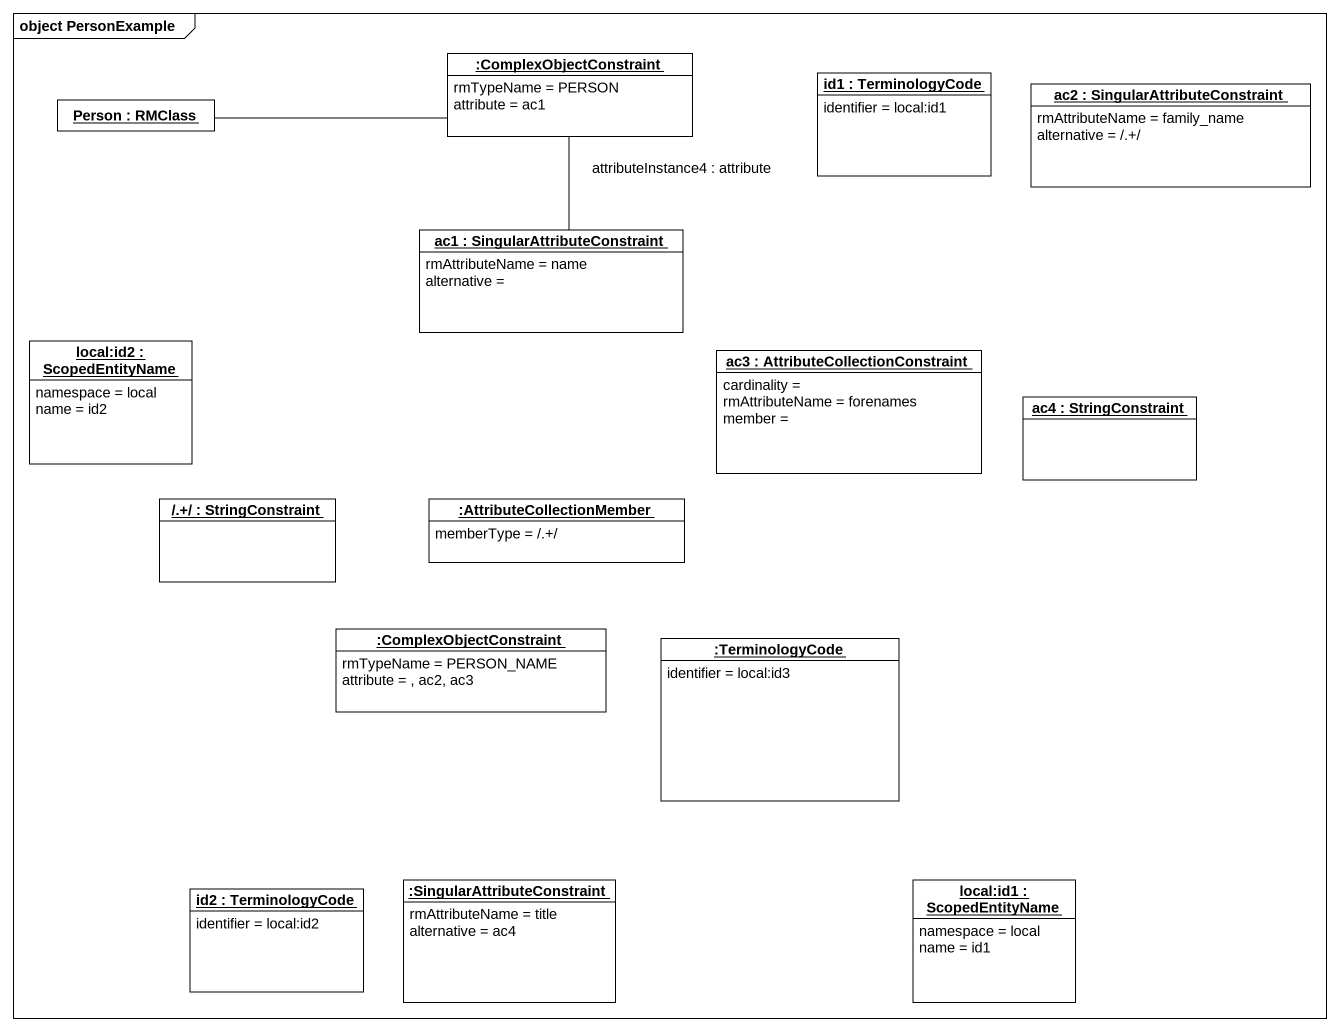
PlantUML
@startuml
mainframe object PersonExample
hide circle
hide empty members
object ":ComplexObjectConstraint" as ComplexObjectConstraint {
  rmTypeName = PERSON
  attribute = ac1
}
object "Person : RMClass" as Person_
object "id1 : TerminologyCode" as id1 {
  identifier = local:id1
}
object "ac2 : SingularAttributeConstraint" as ac2 {
  rmAttributeName = family_name
  alternative = /.+/
}
object "ac1 : SingularAttributeConstraint" as ac1 {
  rmAttributeName = name
  alternative =
}
object "local:id2 : ScopedEntityName" as local_id2 {
  namespace = local
  name = id2
}
object "ac3 : AttributeCollectionConstraint" as ac3 {
  cardinality =
  rmAttributeName = forenames
  member =
}
object "ac4 : StringConstraint" as ac4
object "/.+/ : StringConstraint" as object1
object ":AttributeCollectionMember" as AttributeCollectionMember {
  memberType = /.+/
}
object ":ComplexObjectConstraint" as ComplexObjectConstraint_2 {
  rmTypeName = PERSON_NAME
  attribute = , ac2, ac3
}
object ":TerminologyCode" as TerminologyCode {
  identifier = local:id3
}
object "id2 : TerminologyCode" as id2 {
  identifier = local:id2
}
object ":SingularAttributeConstraint" as SingularAttributeConstraint {
  rmAttributeName = title
  alternative = ac4
}
object "local:id1 : ScopedEntityName" as local_id1 {
  namespace = local
  name = id1
}
ComplexObjectConstraint -left- Person_
ac1 -up- ComplexObjectConstraint : attributeInstance4 : attribute
@enduml
